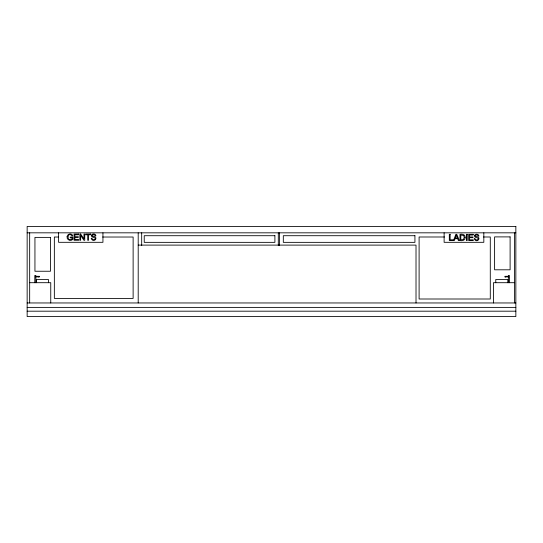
<?xml version="1.0" encoding="UTF-8"?>
<svg xmlns="http://www.w3.org/2000/svg" width="543" height="543" viewBox="0 0 543 543"><rect width="100%" height="100%" fill="white"/><g stroke="black" fill="none" stroke-linecap="round" stroke-linejoin="round"><path stroke-width="0.81" d="M27.15 232.825L515.85 232.825M58.583 237.026L54.348 237.026L54.348 298.406L133.123 298.406L133.123 237.026L102.634 237.026M444.52 236.992L419.101 236.992L419.101 299.003L490.288 299.003L490.288 236.992L483.508 236.992M138.2 245.103L416.013 245.103L416.013 302.96M29.668 282.699L50.75 282.699L50.75 302.96M514.533 282.699L493.451 282.699L493.451 302.96M27.15 302.96L515.85 302.96M27.15 307.392L515.85 307.392M27.15 311.187L515.85 311.187M514.533 232.825L514.533 302.96M509.402 282.699L509.402 275.471L508.357 275.471L508.357 282.699M507.827 282.699L507.827 279.489L495.773 279.489L495.773 282.699M505.519 276.957L505.166 276.957M483.827 232.825L483.827 242.314L444.12 242.314L444.12 232.825M279.394 232.825L279.394 245.497M278.301 232.825L278.301 245.497M141.682 232.825L141.682 245.497M138.2 232.825L138.2 302.96M102.939 232.825L102.939 242.314L58.603 242.314L58.603 232.825M48.429 282.699L48.429 279.489L36.374 279.489L36.374 282.699M39.028 276.957L38.682 276.957M35.845 282.699L35.845 275.471L34.8 275.471L34.8 282.699M29.668 232.825L29.668 302.96M67.108 236.755C66.463 239.931 70.739 241.581 72.843 239.415L72.843 237.108L70.203 237.108L70.203 237.841L72.036 237.841L72.036 239.001C65.927 242.877 67.719 230.402 72.002 236.001L72.748 235.798C72.253 233.361 68.384 233.395 67.468 235.506A3.794 3.794 0 0 0 67.108 236.755M464.272 237.386L463.41 239.558L460.803 239.809L460.803 235.058L463.6 235.452L464.272 237.386M465.12 237.4C465.46 240.291 462.222 241.119 459.975 240.542L459.975 234.325C462.188 233.823 465.439 234.495 465.12 237.4M91.462 235.214C90.824 237.848 94.835 236.762 95.317 238.594C95.032 240.244 91.957 239.891 91.937 238.214L91.156 238.282C93.43 244.207 99.939 236.436 92.432 236.164L92.276 235.255L93.62 234.678L94.706 234.976L95.134 235.872L95.921 235.811C95.86 233.605 92.181 233.266 91.462 235.214M474.487 235.479C473.849 238.112 477.86 237.026 478.342 238.852C478.057 240.508 474.989 240.155 474.962 238.479L474.188 238.547C476.462 244.472 482.965 236.7 475.458 236.429L475.301 235.519L476.645 234.943L477.731 235.241L478.166 236.137L478.953 236.076C478.892 233.87 475.206 233.531 474.487 235.479M456.31 234.976L455.292 237.99L457.403 237.99L456.31 234.976M455.054 238.662L454.369 240.542L453.493 240.542L455.882 234.325L456.772 234.325L459.317 240.542L458.38 240.542L457.654 238.662L455.054 238.662M515.85 226.431L27.15 226.431L27.15 316.569L515.85 316.569L515.85 226.431M78.572 234.06L74.072 234.06L74.072 240.277L78.715 240.277L78.715 239.544L74.893 239.544L74.893 237.427L78.335 237.427L78.335 236.7L74.893 236.7L74.893 234.793L78.572 234.793L78.572 234.06M80.69 234.06L79.841 234.06L79.841 240.277L80.635 240.277L80.635 235.391L83.9 240.277L84.742 240.277L84.742 234.06L83.955 234.06L83.955 238.94L80.69 234.06M90.593 234.06L85.658 234.06L85.658 234.793L87.708 234.793L87.708 240.277L88.536 240.277L88.536 234.793L90.593 234.793L90.593 234.06M450.133 234.325L449.312 234.325L449.312 240.542L453.201 240.542L453.201 239.809L450.133 239.809L450.133 234.325M467.218 234.325L466.396 234.325L466.396 240.542L467.218 240.542L467.218 234.325M473.184 234.325L468.684 234.325L468.684 240.542L473.326 240.542L473.326 239.809L469.512 239.809L469.512 237.691L472.953 237.691L472.953 236.965L469.512 236.965L469.512 235.058L473.184 235.058L473.184 234.325M274.901 235.71L144.234 235.71L144.234 242.354L274.901 242.354L274.901 235.71M414.927 235.71L283.31 235.71L283.31 242.354L414.927 242.354L414.927 235.71M510.108 236.897L494.605 236.897L494.605 269.803L510.108 269.803L510.108 236.897M50.445 237.386L34.942 237.386L34.942 271.242L50.445 271.242L50.445 237.386M39.259 276.306L35.641 276.306L35.641 276.889L39.259 276.889L39.259 276.306M508.56 276.306L504.942 276.306L504.942 276.889L508.56 276.889L508.56 276.306"/></g></svg>
